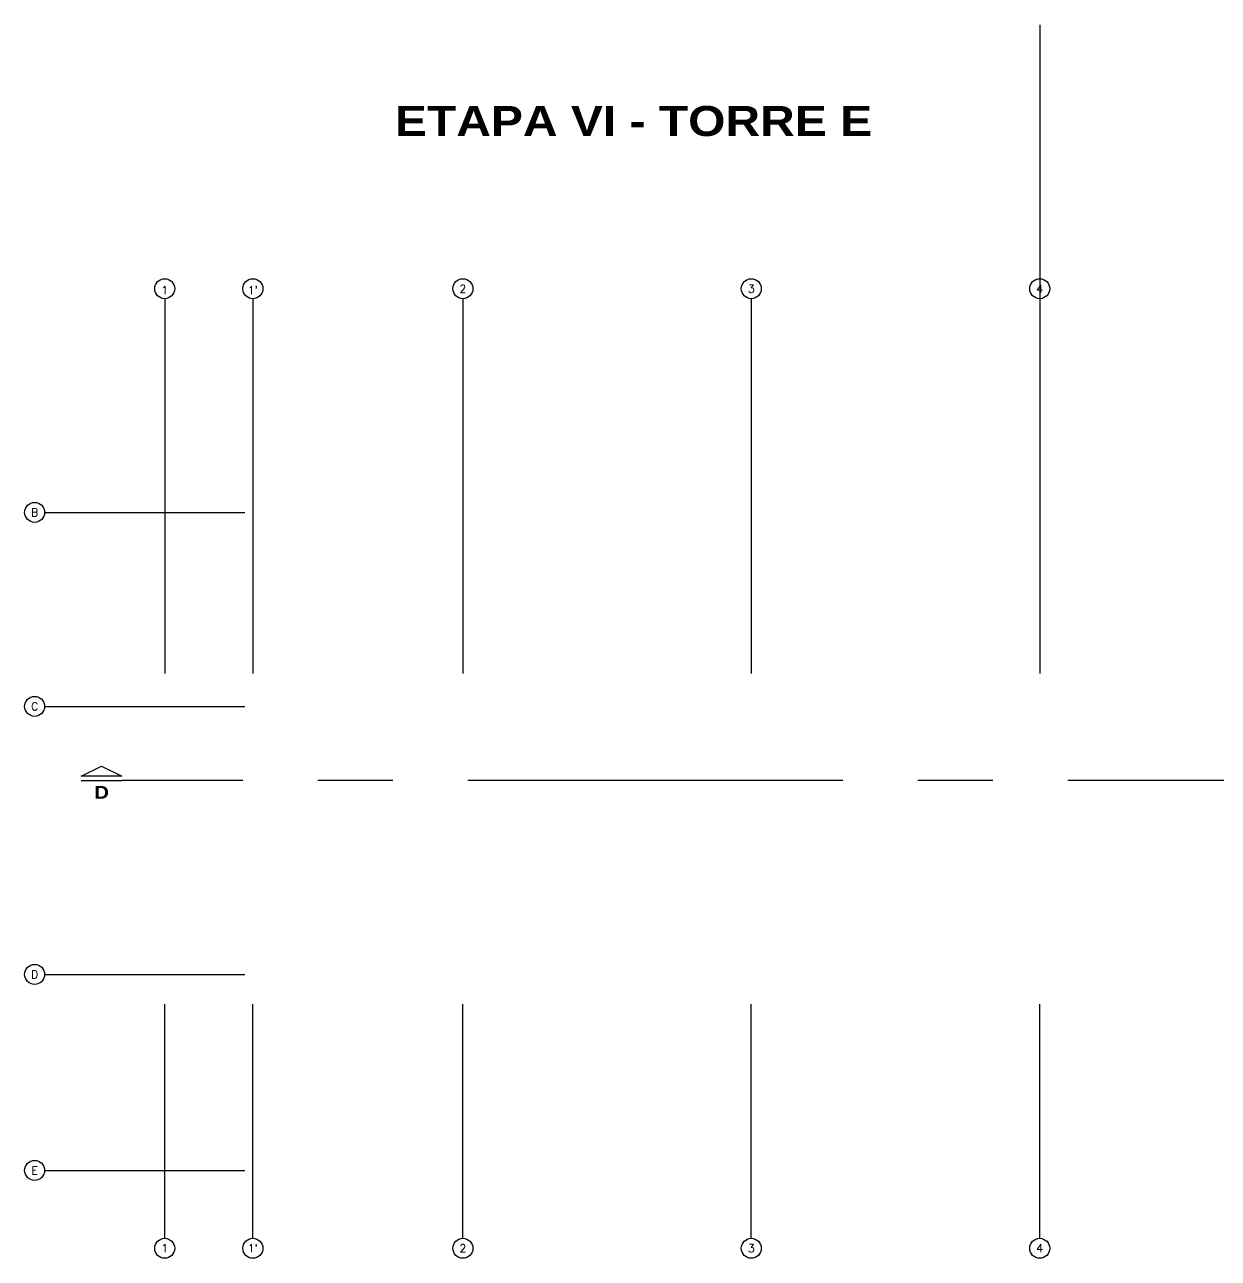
# Model space of a CAD drawing. Extents: x 226317 to 226469, y 8188101 to 8188260.
# Drawn here: x 226341.34 to 226371.18, y 8188229.46 to 8188260.3 of the extents above; entities that cross this region are included whole.
import ezdxf
from ezdxf.enums import TextEntityAlignment as Align

# ---------------------------------------------------------------- set-up
doc = ezdxf.new("R2010")
doc.units = 0
doc.header["$LTSCALE"] = 15
for name, pattern in [('CENTER', [2, 1.25, -0.25, 0.25, -0.25]), ('HIDDEN2', [0.1875, 0.125, -0.0625]), ('PHANTOM', [2.5, 1.25, -0.25, 0.25, -0.25, 0.25, -0.25]), ('PHANTOM2', [1.25, 0.625, -0.125, 0.125, -0.125, 0.125, -0.125])]:
    doc.linetypes.add(name, pattern=pattern)
doc.layers.get('0').update_dxf_attribs({"color": 250})
for name, color, linetype in [('A-EJES', 250, 'PHANTOM'), ('A-PROYECCIONES', 250, 'HIDDEN2'), ('A_50_CortesElev', 250, 'CENTER'), ('L13 Texto Grande', 150, 'Continuous'), ('L3 Equipos y Ductos', 160, 'Continuous'), ('L6 Linea fina', 141, 'Continuous')]:
    doc.layers.add(name, color=color, linetype=linetype)
doc.styles.add('R160-75', font='ariblk.ttf', dxfattribs={"height": 0.6})
doc.styles.add('ROMANS', font='romans.shx', dxfattribs={"width": 0.8})

# ---------------------------------------------------------------- blocks, each defined once
blk = doc.blocks.new('EJES 1P')
at = {"layer": 'A-EJES', "linetype": 'PHANTOM2'}
for points in [[(-2.231, 5.345), (-2.231, -4.158)], [(-0.026, 5.345), (-0.026, -4.158)], [(5.224, 5.345), (5.224, -4.158)], [(12.434, 5.345), (12.434, -4.158)], [(19.644, 5.345), (19.644, -4.158)], [(-5.234, 0), (-0.228, 0)], [(-5.234, -4.85), (-0.228, -4.85)], [(-5.234, -11.55), (-0.228, -11.55)], [(-2.231, -18.151), (-2.231, -12.292)], [(-0.026, -18.151), (-0.026, -12.292)], [(5.224, -18.151), (5.224, -12.292)], [(12.434, -18.151), (12.434, -12.292)], [(19.644, -18.151), (19.644, -12.292)], [(-5.234, -16.45), (-0.228, -16.45)]]:
    blk.add_lwpolyline(points, dxfattribs=at)
at = {"layer": 'A-EJES', "linetype": 'Continuous'}
for centre in [(-2.231, 5.592), (-0.026, 5.592), (5.224, 5.592), (12.434, 5.592), (19.644, 5.592), (-5.481, 0), (-5.481, -4.85), (-5.481, -11.55), (-5.481, -16.45), (-2.231, -18.398), (-0.026, -18.398), (5.224, -18.398), (12.434, -18.398), (19.644, -18.398)]:
    blk.add_circle(centre, 0.25, dxfattribs=at)
at = {"layer": 'A-EJES', "linetype": 'Continuous', "style": 'ROMANS'}
for s, p in [('1', (-2.231, 5.554)), ("1'", (-0.026, 5.554)), ('2', (5.224, 5.592)), ('3', (12.434, 5.592)), ('4', (19.644, 5.592)), ('B', (-5.481, 0)), ('C', (-5.481, -4.85)), ('D', (-5.481, -11.55)), ('E', (-5.481, -16.45)), ('1', (-2.231, -18.398)), ("1'", (-0.026, -18.398)), ('2', (5.224, -18.398)), ('3', (12.434, -18.398)), ('4', (19.644, -18.398))]:
    blk.add_text(s, height=0.2, dxfattribs=at).set_placement(p, align=Align.MIDDLE_CENTER)
blk = doc.blocks.new('*U70')
blk.add_line((-5.08, 3), (5.08, 3))
blk.add_lwpolyline([(5.08, 4.02), (-5.08, 4.02), (0, 6.56)], close=True)
at = {"linetype": 'Continuous', "style": 'R160-75'}
blk.add_attdef('A', text='', height=0.3, dxfattribs=at).set_placement((0, 0), align=Align.MIDDLE_CENTER)
blk = doc.blocks.new('Cortes-Elev.')
at = {"layer": 'A_50_CortesElev', "linetype": 'CENTER', "ltscale": 0.5}
blk.add_lwpolyline([(103.931, 28.354), (-19.094, 28.354)], dxfattribs=at)
ref = blk.add_blockref('*U70', (-19.602, 28.054), dxfattribs=dict(at, xscale=0.1000000000000001, yscale=0.1000000000000001, zscale=-0.1000000000000001))
ref.add_attrib('A', 'D', dxfattribs={"layer": '0', "linetype": 'Continuous', "extrusion": (0, 0, -1), "height": 0.32, "rotation": 180, "style": 'R160-75'}).set_placement((19.602, 28.054), align=Align.MIDDLE)

msp = doc.modelspace()

# ---------------------------------------------------------------- linework, layer by layer
at = {"layer": 'L6 Linea fina', "color": 8, "linetype": 'CENTER'}
msp.add_line((226366.7121, 8188260.3013), (226366.7121, 8188248.8502), dxfattribs=at)

# ---------------------------------------------------------------- block references
at = {"layer": 'A-PROYECCIONES'}
msp.add_blockref('EJES 1P', (226347.0678, 8188248.1096), dxfattribs=at)
at = {"layer": 'L3 Equipos y Ductos'}
msp.add_blockref('Cortes-Elev.', (226362.8621, 8188213.0552), dxfattribs=at)

# ---------------------------------------------------------------- texts
at = {"layer": 'L13 Texto Grande', "color": 8, "style": 'R160-75'}
msp.add_text('ETAPA VI - TORRE E', height=0.75, dxfattribs=at).set_placement((226356.5576, 8188257.5188), align=Align.CENTER)

doc.saveas('drawing.dxf')
